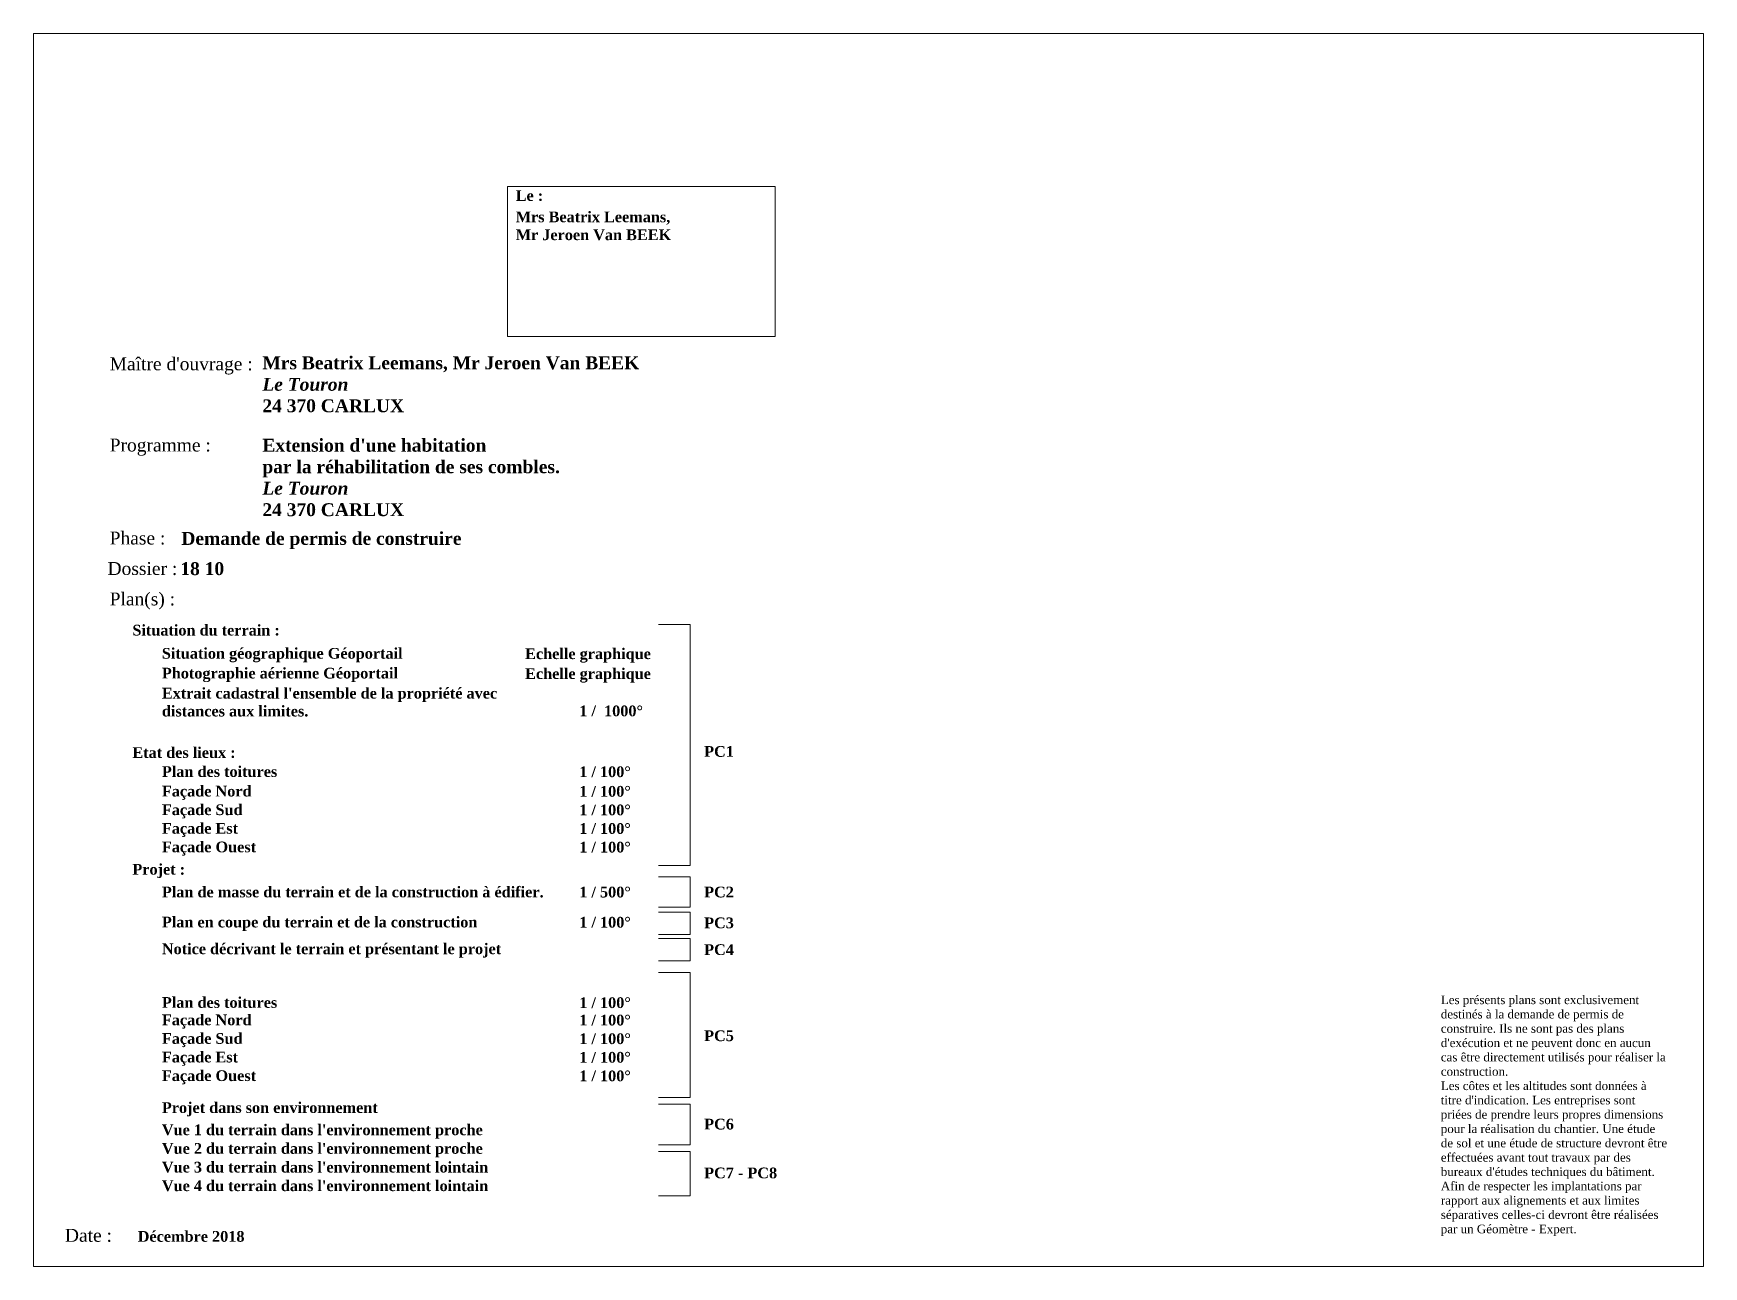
# Paper-space layout 'A3' of a CAD drawing. Header units: millimetres. Extents: x -1 to 388, y -1 to 286.
# The model-space entities are those that its viewports show. They can reach past a viewport. Long polylines and large blocks are cut down to what shows.
import ezdxf

# ---------------------------------------------------------------- set-up
doc = ezdxf.new("R2010")
doc.units = ezdxf.units.MM
doc.layers.get('0').update_dxf_attribs({"lineweight": 9})
doc.layers.get('Defpoints').update_dxf_attribs({"lineweight": 9})
doc.styles.get("Standard").update_dxf_attribs({"font": 'times.ttf'})

msp = doc.modelspace()

# ---------------------------------------------------------------- linework, layer by layer
at = {"lineweight": 9}
msp.add_lwpolyline([(-17490.24, 1880.907), (-17484.016, 1880.907), (-17484.016, 1877.418), (-17490.24, 1877.418)], close=True, dxfattribs=at)
at = {"color": 5, "lineweight": 9}
for points in [[(-17486.729, 1870.708), (-17485.994, 1870.708), (-17485.994, 1865.097), (-17486.729, 1865.097)], [(-17486.729, 1864.837), (-17485.994, 1864.837), (-17485.994, 1864.13), (-17486.729, 1864.13)], [(-17486.729, 1864.013), (-17485.994, 1864.013), (-17485.994, 1863.496), (-17486.729, 1863.496)], [(-17486.729, 1863.398), (-17485.994, 1863.398), (-17485.994, 1862.881), (-17486.729, 1862.881)], [(-17486.729, 1862.608), (-17485.994, 1862.608), (-17485.994, 1859.7), (-17486.729, 1859.7)], [(-17486.729, 1859.54), (-17485.994, 1859.54), (-17485.994, 1858.598), (-17486.729, 1858.598)], [(-17486.729, 1858.445), (-17485.994, 1858.445), (-17485.994, 1857.406), (-17486.729, 1857.406)]]:
    msp.add_lwpolyline(points, dxfattribs=at)

# ---------------------------------------------------------------- texts
at = {"lineweight": 9, "attachment_point": 1}
for s, insert, char_height, width in [('{\\fTimes New Roman|b1|i0|c0|p18;Le : }', (-17490.053, 1880.821), 0.25, 12.6731), ('{\\fTimes New Roman|b1|i0|c0|p18;Mrs Beatrix Leemans, \\PMr Jeroen Van BEEK}', (-17490.053, 1880.325), 0.25, 12.6731), ('{\\fTimes New Roman|b1|i0|c0|p18;Mrs Beatrix Leemans, Mr Jeroen Van BEEK\\P\\fTimes New Roman|b1|i1|c0|p18;Le Touron\\P\\fTimes New Roman|b1|i0|c0|p18;24 370 CARLUX}', (-17495.948, 1876.952), 0.3, 12.6731), ("{\\fTimes New Roman|b1|i0|c0|p18;Extension d'une habitation \\Ppar la réhabilitation de ses combles.\\P\\fTimes New Roman|b1|i1|c0|p18;Le Touron\\P\\fTimes New Roman|b1|i0|c0|p18;24 370 CARLUX}", (-17495.948, 1875.033), 0.3, 12.6731), ('{\\fTimes New Roman|b1|i0|c0|p18;18 10}', (-17497.857, 1872.16), 0.3, 12.6731), ('{\\fTimes New Roman|b1|i0|c0|p18;Situation du terrain :}', (-17498.973, 1870.704), 0.25, 12.6731), ('{\\fTimes New Roman|b1|i0|c0|p18;Situation géographique Géoportail}', (-17498.287, 1870.164), 0.25, 12.6731), ('\\A1;{\\fTimes New Roman|b1|i0|c0|p18;Echelle graphique}', (-17489.834, 1870.155), 0.25, 12.6731), ('{\\fTimes New Roman|b1|i0|c0|p18;Photographie aérienne Géoportail}', (-17498.287, 1869.703), 0.25, 12.6731), ('\\A1;{\\fTimes New Roman|b1|i0|c0|p18;Echelle graphique}', (-17489.834, 1869.691), 0.25, 12.6731), ("{\\fTimes New Roman|b1|i0|c0|p18;Extrait cadastral \\A1;l'ensemble de la propriété avec \\Pdistances aux limites.}", (-17498.287, 1869.236), 0.25, 12.6731), ('{\\fTimes New Roman|b1|i0|c0|p18;1 /  1000°}', (-17488.574, 1868.823), 0.25, 12.6731), ('{\\fTimes New Roman|b1|i0|c0|p18;Etat des lieux :}', (-17498.973, 1867.854), 0.25, 12.6731), ('{\\fTimes New Roman|b1|i0|c0|p18;Plan des toitures}', (-17498.287, 1867.412), 0.25, 12.6731), ('{\\fTimes New Roman|b1|i0|c0|p18;1 / 100°}', (-17488.574, 1867.407), 0.25, 12.6731), ('{\\fTimes New Roman|b1|i0|c0|p18;Façade Nord}', (-17498.287, 1866.956), 0.25, 12.6731), ('{\\fTimes New Roman|b1|i0|c0|p18;1 / 100°}', (-17488.574, 1866.951), 0.25, 12.6731), ('{\\fTimes New Roman|b1|i0|c0|p18;Façade Sud}', (-17498.287, 1866.523), 0.25, 12.6731), ('{\\fTimes New Roman|b1|i0|c0|p18;1 / 100°}', (-17488.574, 1866.518), 0.25, 12.6731), ('{\\fTimes New Roman|b1|i0|c0|p18;Façade Est}', (-17498.287, 1866.09), 0.25, 12.6731), ('{\\fTimes New Roman|b1|i0|c0|p18;1 / 100°}', (-17488.574, 1866.085), 0.25, 12.6731), ('{\\fTimes New Roman|b1|i0|c0|p18;Façade Ouest }', (-17498.287, 1865.657), 0.25, 12.6731), ('{\\fTimes New Roman|b1|i0|c0|p18;1 / 100°}', (-17488.574, 1865.652), 0.25, 12.6731), ('{\\fTimes New Roman|b1|i0|c0|p18;Projet :}', (-17498.973, 1865.136), 0.25, 12.6731), ('{\\fTimes New Roman|b1|i0|c0|p18;Plan de masse du terrain et de la construction à édifier. }', (-17498.287, 1864.608), 0.25, 12.6731), ('{\\fTimes New Roman|b1|i0|c0|p18;1 / 500°}', (-17488.574, 1864.606), 0.25, 12.6731), ('{\\fTimes New Roman|b1|i0|c0|p18;Plan en coupe du terrain et de la construction }', (-17498.287, 1863.908), 0.25, 12.6731), ('{\\fTimes New Roman|b1|i0|c0|p18;1 / 100°}', (-17488.574, 1863.903), 0.25, 12.6731), ('{\\fTimes New Roman|b1|i0|c0|p18;Notice décrivant le terrain et présentant le projet}', (-17498.287, 1863.285), 0.25, 12.6731), ("{\\fTimes New Roman|b0|i0|c0|p18;Les présents plans sont exclusivement destinés à la demande de permis de construire. Ils ne sont pas des plans d'exécution et ne peuvent donc en aucun cas être directement utilisés pour réaliser la construction.\\PLes côtes et les altitudes sont données à titre d'indication. Les entreprises sont priées de prendre leurs propres dimensions pour la réalisation du chantier. Une étude de sol et une étude de structure devront être effectuées avant tout travaux par des bureaux d'études techniques du bâtiment. Afin de respecter les implantations par rapport aux alignements et aux limites séparatives celles-ci devront être réalisées par un Géomètre - Expert. }", (-17468.525, 1862.072), 0.2, 5.287), ('{\\fTimes New Roman|b1|i0|c0|p18;Plan des toitures}', (-17498.287, 1862.036), 0.25, 12.6731), ('{\\fTimes New Roman|b1|i0|c0|p18;1 / 100°}', (-17488.574, 1862.031), 0.25, 12.6731), ('{\\fTimes New Roman|b1|i0|c0|p18;Façade Nord}', (-17498.287, 1861.631), 0.25, 12.6731), ('{\\fTimes New Roman|b1|i0|c0|p18;1 / 100°}', (-17488.574, 1861.625), 0.25, 12.6731), ('{\\fTimes New Roman|b1|i0|c0|p18;Façade Sud}', (-17498.287, 1861.198), 0.25, 12.6731), ('{\\fTimes New Roman|b1|i0|c0|p18;1 / 100°}', (-17488.574, 1861.192), 0.25, 12.6731), ('{\\fTimes New Roman|b1|i0|c0|p18;Façade Est}', (-17498.287, 1860.765), 0.25, 12.6731), ('{\\fTimes New Roman|b1|i0|c0|p18;1 / 100°}', (-17488.574, 1860.759), 0.25, 12.6731), ('{\\fTimes New Roman|b1|i0|c0|p18;Façade Ouest }', (-17498.287, 1860.332), 0.25, 12.6731), ('{\\fTimes New Roman|b1|i0|c0|p18;1 / 100°}', (-17488.574, 1860.326), 0.25, 12.6731), ('{\\fTimes New Roman|b1|i0|c0|p18;Projet dans son environnement}', (-17498.287, 1859.588), 0.25, 12.6731), ("{\\fTimes New Roman|b1|i0|c0|p18;Vue 1 du terrain dans l'environnement proche}", (-17498.287, 1859.071), 0.25, 12.6731), ("{\\fTimes New Roman|b1|i0|c0|p18;Vue 2 du terrain dans l'environnement proche}", (-17498.287, 1858.638), 0.25, 12.6731), ("{\\fTimes New Roman|b1|i0|c0|p18;Vue 3 du terrain dans l'environnement lointain}", (-17498.287, 1858.202), 0.25, 12.6731), ("{\\fTimes New Roman|b1|i0|c0|p18;Vue 4 du terrain dans l'environnement lointain}", (-17498.287, 1857.769), 0.25, 12.6731), ('{\\fTimes New Roman|b1|i0|c0|p18;Décembre 2018}', (-17498.849, 1856.59), 0.25, 12.6731)]:
    msp.add_mtext(s, dxfattribs=dict(at, insert=insert, char_height=char_height, width=width))
at = {"color": 22, "lineweight": 9, "char_height": 0.3, "width": 8.6002, "attachment_point": 1}
for s, insert in [("{\\fTimes New Roman|b0|i0|c0|p18;Maître d'ouvrage :}", (-17499.501, 1876.928)), ('{\\fTimes New Roman|b0|i0|c0|p18;Programme :}', (-17499.501, 1875.038)), ('{\\fTimes New Roman|b0|i0|c0|p18;Phase :}', (-17499.502, 1872.873)), ('{\\fTimes New Roman|b0|i0|c0|p18;Dossier :}', (-17499.551, 1872.164)), ('{\\fTimes New Roman|b0|i0|c0|p18;Plan(s) :}', (-17499.502, 1871.455)), ('{\\fTimes New Roman|b0|i0|c0|p18;Date :}', (-17500.543, 1856.64))]:
    msp.add_mtext(s, dxfattribs=dict(at, insert=insert))
at = {"color": 5, "lineweight": 9, "width": 12.6731, "attachment_point": 1}
for s, insert, char_height in [('{\\fTimes New Roman|b1|i0|c0|p18;Demande de permis de construire}', (-17497.834, 1872.864), 0.3), ('{\\fTimes New Roman|b1|i0|c0|p18;PC1}', (-17485.668, 1867.88), 0.25), ('{\\fTimes New Roman|b1|i0|c0|p18;PC2}', (-17485.668, 1864.607), 0.25), ('{\\fTimes New Roman|b1|i0|c0|p18;PC3}', (-17485.668, 1863.889), 0.25), ('{\\fTimes New Roman|b1|i0|c0|p18;PC4}', (-17485.668, 1863.266), 0.25), ('{\\fTimes New Roman|b1|i0|c0|p18;PC5}', (-17485.668, 1861.261), 0.25), ('{\\fTimes New Roman|b1|i0|c0|p18;PC6}', (-17485.668, 1859.204), 0.25), ('{\\fTimes New Roman|b1|i0|c0|p18;PC7 - PC8}', (-17485.668, 1858.067), 0.25)]:
    msp.add_mtext(s, dxfattribs=dict(at, insert=insert, char_height=char_height))

psp = doc.layouts.new('A3')

# ---------------------------------------------------------------- viewports
at = {"layer": 'Defpoints'}
psp.add_viewport(center=(193.38, 142.37), size=(388.66, 287.1015), view_center_point=(-17481.843, 1870.116), view_height=28.71016, dxfattribs=at)

doc.saveas('drawing.dxf')
